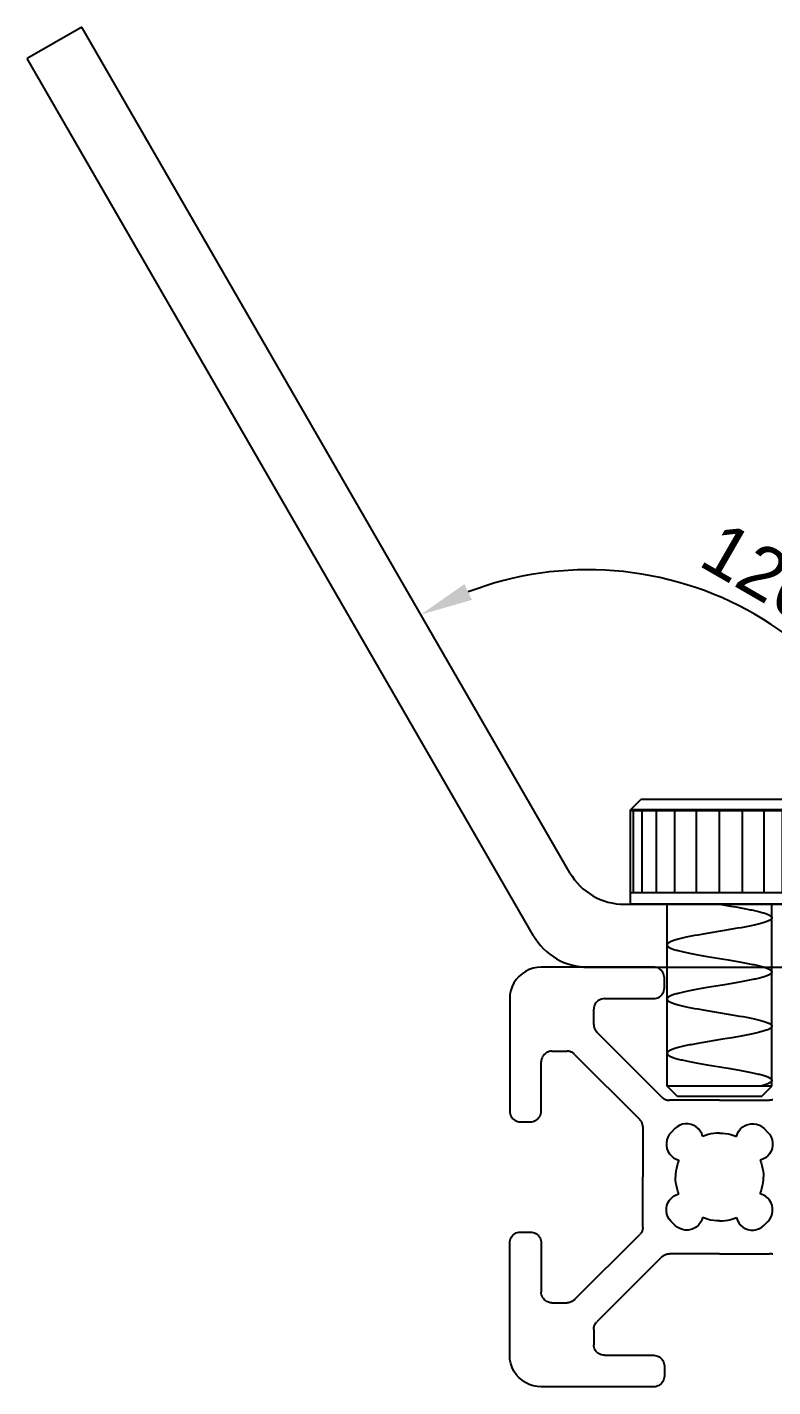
# Model space of a CAD drawing. Header units: millimetres. Extents: x 278 to 1158, y 380 to 680.
# Drawn here: x 859.4 to 894.9, y 573.2 to 638 of the extents above; entities that cross this region are included whole.
import ezdxf

# ---------------------------------------------------------------- set-up
doc = ezdxf.new("R2010")
doc.units = ezdxf.units.MM
doc.layers.add('outline', color=6, linetype='Continuous')
doc.layers.add('paliglinija', color=3, linetype='Continuous')
doc.styles.get("Standard").update_dxf_attribs({"font": 'Arial.ttf'})
doc.dimstyles.new('ISO-25', dxfattribs={"dimtxt": 2.5, "dimasz": 2.5, "dimexe": 1.25, "dimexo": 0.625, "dimtad": 1, "dimtxsty": 'Standard', "dimcen": 2.5, "dimadec": 0, "dimazin": 0, "dimtfac": 1, "dimtmove": 0, "dimatfit": 3, "dimfxl": 1, "dimarcsym": 0})

# ---------------------------------------------------------------- blocks, each defined once
blk = doc.blocks.new('m5_bolt')
for p, q in [((1149.36, 435.005), (1149.86, 435.505)), ((1157.36, 435.505), (1149.86, 435.505)), ((1157.86, 435.005), (1157.36, 435.505)), ((1157.86, 435.005), (1149.36, 435.005)), ((1149.36, 430.505), (1149.36, 435.005)), ((1157.86, 430.505), (1157.86, 435.005)), ((1157.86, 430.505), (1149.36, 430.505)), ((1151.11, 421.839), (1151.11, 430.505)), ((1156.11, 421.839), (1156.11, 430.505)), ((1151.61, 421.339), (1151.11, 421.839)), ((1156.11, 421.839), (1151.11, 421.839)), ((1155.61, 421.339), (1151.61, 421.339)), ((1155.61, 421.339), (1156.11, 421.839))]:
    blk.add_line(p, q)
at = {"color": 40}
for p, q in [((1157.86, 434.955), (1149.36, 434.955)), ((1149.505, 431.055), (1149.505, 434.955)), ((1149.93, 431.055), (1149.93, 434.955)), ((1150.605, 431.055), (1150.605, 434.955)), ((1151.485, 431.055), (1151.485, 434.955)), ((1152.51, 431.055), (1152.51, 434.955)), ((1153.61, 431.055), (1153.61, 434.955)), ((1154.71, 431.055), (1154.71, 434.955)), ((1155.735, 431.055), (1155.735, 434.955)), ((1156.615, 431.055), (1156.615, 434.955)), ((1157.291, 431.055), (1157.291, 434.955)), ((1157.715, 431.055), (1157.715, 434.955)), ((1157.86, 431.055), (1149.36, 431.055)), ((1153.61, 430.505), (1154.131, 430.419)), ((1154.131, 430.419), (1154.383, 430.376)), ((1154.383, 430.376), (1154.547, 430.347)), ((1154.547, 430.347), (1154.706, 430.319)), ((1154.706, 430.319), (1154.859, 430.29)), ((1152.41, 429.008), (1152.251, 428.977)), ((1152.575, 429.038), (1152.41, 429.008)), ((1152.746, 429.069), (1152.575, 429.038)), ((1153.012, 429.114), (1152.746, 429.069)), ((1154.467, 429.358), (1154.204, 429.312)), ((1154.637, 429.388), (1154.467, 429.358)), ((1154.802, 429.418), (1154.637, 429.388)), ((1154.961, 429.448), (1154.802, 429.418)), ((1152.416, 428.127), (1152.581, 428.097)), ((1152.581, 428.097), (1152.751, 428.066)), ((1152.751, 428.066), (1153.015, 428.021)), ((1153.015, 428.021), (1154.023, 427.854)), ((1154.023, 427.854), (1154.293, 427.808)), ((1154.293, 427.808), (1154.555, 427.763)), ((1154.555, 427.763), (1154.723, 427.732)), ((1152.413, 426.425), (1152.253, 426.395)), ((1152.579, 426.456), (1152.413, 426.425)), ((1152.75, 426.486), (1152.579, 426.456)), ((1153.016, 426.532), (1152.75, 426.486)), ((1154.472, 426.775), (1154.207, 426.73)), ((1154.642, 426.806), (1154.472, 426.775)), ((1154.808, 426.836), (1154.642, 426.806)), ((1154.966, 426.866), (1154.808, 426.836)), ((1152.413, 425.544), (1152.578, 425.514)), ((1152.578, 425.514), (1152.749, 425.484)), ((1152.749, 425.484), (1153.013, 425.438)), ((1153.013, 425.438), (1154.026, 425.27)), ((1154.026, 425.27), (1154.297, 425.225)), ((1154.297, 425.225), (1154.561, 425.179)), ((1154.561, 425.179), (1154.729, 425.148)), ((1152.414, 423.842), (1152.255, 423.812)), ((1152.58, 423.873), (1152.414, 423.842)), ((1152.75, 423.903), (1152.58, 423.873)), ((1153.014, 423.948), (1152.75, 423.903)), ((1153.744, 424.069), (1153.014, 423.948)), ((1154.201, 424.145), (1153.744, 424.069)), ((1154.467, 424.191), (1154.201, 424.145)), ((1154.639, 424.222), (1154.467, 424.191)), ((1154.806, 424.252), (1154.639, 424.222)), ((1154.966, 424.283), (1154.806, 424.252)), ((1152.413, 422.961), (1152.579, 422.931)), ((1152.579, 422.931), (1152.75, 422.9)), ((1152.75, 422.9), (1153.016, 422.854)), ((1153.016, 422.854), (1154.024, 422.687)), ((1154.024, 422.687), (1154.294, 422.642)), ((1154.294, 422.642), (1154.556, 422.596)), ((1154.556, 422.596), (1154.724, 422.566))]:
    blk.add_line(p, q, dxfattribs=at)
for points in [[(1154.859, 430.29), (1155.007, 430.262), (1155.078, 430.247), (1155.148, 430.233), (1155.215, 430.219), (1155.281, 430.204), (1155.345, 430.19), (1155.407, 430.176), (1155.467, 430.161), (1155.524, 430.147), (1155.58, 430.132), (1155.632, 430.118), (1155.683, 430.104), (1155.73, 430.089), (1155.775, 430.075), (1155.818, 430.06), (1155.857, 430.046), (1155.894, 430.032), (1155.928, 430.017), (1155.96, 430.003), (1155.988, 429.989), (1156.013, 429.974), (1156.036, 429.96), (1156.056, 429.946), (1156.072, 429.931), (1156.086, 429.917), (1156.097, 429.903), (1156.104, 429.888), (1156.109, 429.874), (1156.11, 429.86)], [(1156.11, 429.86), (1156.109, 429.844), (1156.103, 429.829), (1156.095, 429.814), (1156.083, 429.799), (1156.068, 429.784), (1156.049, 429.768), (1156.027, 429.753), (1156.002, 429.738), (1155.973, 429.723), (1155.942, 429.708), (1155.906, 429.692), (1155.868, 429.677), (1155.827, 429.662), (1155.782, 429.647), (1155.735, 429.631), (1155.685, 429.616), (1155.631, 429.601), (1155.575, 429.586), (1155.517, 429.57), (1155.455, 429.555), (1155.391, 429.54), (1155.325, 429.525), (1155.257, 429.509), (1155.186, 429.494), (1155.113, 429.479), (1155.038, 429.464), (1154.961, 429.448)], [(1154.204, 429.312), (1153.748, 429.236), (1153.012, 429.114)], [(1152.251, 428.977), (1152.175, 428.962), (1152.1, 428.947), (1152.028, 428.932), (1151.958, 428.917), (1151.89, 428.902), (1151.824, 428.886), (1151.761, 428.871), (1151.7, 428.856), (1151.642, 428.841), (1151.586, 428.826), (1151.533, 428.811), (1151.484, 428.795), (1151.437, 428.78), (1151.392, 428.765), (1151.351, 428.75), (1151.313, 428.735), (1151.279, 428.72), (1151.247, 428.704), (1151.218, 428.689), (1151.193, 428.674), (1151.171, 428.659), (1151.153, 428.644), (1151.137, 428.629), (1151.126, 428.613), (1151.117, 428.598), (1151.112, 428.583), (1151.11, 428.568)], [(1151.11, 428.568), (1151.112, 428.553), (1151.117, 428.538), (1151.125, 428.523), (1151.137, 428.508), (1151.152, 428.492), (1151.171, 428.477), (1151.193, 428.462), (1151.219, 428.447), (1151.247, 428.431), (1151.279, 428.416), (1151.315, 428.401), (1151.353, 428.385), (1151.394, 428.37), (1151.439, 428.355), (1151.486, 428.339), (1151.537, 428.324), (1151.59, 428.309), (1151.646, 428.294), (1151.705, 428.278), (1151.767, 428.263), (1151.83, 428.248), (1151.896, 428.233), (1151.965, 428.217), (1152.035, 428.202), (1152.108, 428.187), (1152.182, 428.172), (1152.259, 428.157), (1152.416, 428.127)], [(1154.723, 427.732), (1154.885, 427.702), (1154.963, 427.687), (1155.04, 427.672), (1155.115, 427.657), (1155.187, 427.641), (1155.258, 427.626), (1155.327, 427.611), (1155.393, 427.596), (1155.456, 427.581), (1155.517, 427.565), (1155.576, 427.55), (1155.632, 427.535), (1155.685, 427.52), (1155.735, 427.505), (1155.782, 427.489), (1155.826, 427.474), (1155.867, 427.459), (1155.905, 427.444), (1155.94, 427.429), (1155.972, 427.414), (1156.001, 427.398), (1156.026, 427.383), (1156.049, 427.368), (1156.067, 427.353), (1156.083, 427.337), (1156.095, 427.322), (1156.103, 427.307), (1156.109, 427.292), (1156.11, 427.276)], [(1156.11, 427.276), (1156.109, 427.261), (1156.103, 427.246), (1156.095, 427.231), (1156.083, 427.216), (1156.068, 427.2), (1156.049, 427.185), (1156.027, 427.17), (1156.002, 427.155), (1155.974, 427.14), (1155.942, 427.125), (1155.907, 427.11), (1155.869, 427.094), (1155.828, 427.079), (1155.784, 427.064), (1155.736, 427.049), (1155.686, 427.033), (1155.633, 427.018), (1155.578, 427.003), (1155.519, 426.988), (1155.458, 426.973), (1155.395, 426.957), (1155.329, 426.942), (1155.26, 426.927), (1155.19, 426.912), (1155.117, 426.897), (1155.043, 426.881), (1154.966, 426.866)], [(1152.253, 426.395), (1152.176, 426.379), (1152.102, 426.364), (1152.029, 426.349), (1151.959, 426.334), (1151.89, 426.319), (1151.825, 426.304), (1151.762, 426.288), (1151.701, 426.273), (1151.643, 426.258), (1151.588, 426.243), (1151.536, 426.228), (1151.486, 426.213), (1151.439, 426.198), (1151.395, 426.183), (1151.353, 426.168), (1151.315, 426.152), (1151.28, 426.137), (1151.248, 426.122), (1151.219, 426.107), (1151.194, 426.091), (1151.172, 426.076), (1151.153, 426.061), (1151.138, 426.046), (1151.126, 426.03), (1151.117, 426.015), (1151.112, 426), (1151.11, 425.985)], [(1154.207, 426.73), (1153.751, 426.654), (1153.016, 426.532)], [(1151.11, 425.985), (1151.112, 425.97), (1151.117, 425.954), (1151.126, 425.939), (1151.138, 425.924), (1151.153, 425.909), (1151.172, 425.893), (1151.194, 425.878), (1151.219, 425.863), (1151.248, 425.848), (1151.279, 425.833), (1151.314, 425.818), (1151.352, 425.802), (1151.393, 425.787), (1151.438, 425.772), (1151.485, 425.757), (1151.535, 425.742), (1151.588, 425.726), (1151.643, 425.711), (1151.701, 425.696), (1151.762, 425.681), (1151.826, 425.666), (1151.892, 425.651), (1151.96, 425.635), (1152.03, 425.62), (1152.103, 425.605), (1152.178, 425.59), (1152.254, 425.575), (1152.413, 425.544)], [(1154.729, 425.148), (1154.892, 425.118), (1154.97, 425.103), (1155.046, 425.087), (1155.121, 425.072), (1155.193, 425.057), (1155.263, 425.042), (1155.331, 425.027), (1155.396, 425.012), (1155.459, 424.997), (1155.52, 424.982), (1155.578, 424.967), (1155.633, 424.951), (1155.686, 424.936), (1155.736, 424.921), (1155.783, 424.906), (1155.827, 424.891), (1155.868, 424.875), (1155.907, 424.86), (1155.942, 424.845), (1155.973, 424.83), (1156.002, 424.815), (1156.027, 424.799), (1156.049, 424.784), (1156.068, 424.769), (1156.083, 424.754), (1156.095, 424.739), (1156.103, 424.724), (1156.109, 424.708), (1156.11, 424.693)], [(1156.11, 424.693), (1156.109, 424.678), (1156.103, 424.663), (1156.095, 424.648), (1156.083, 424.633), (1156.068, 424.617), (1156.049, 424.602), (1156.027, 424.587), (1156.002, 424.572), (1155.973, 424.557), (1155.942, 424.541), (1155.907, 424.526), (1155.869, 424.511), (1155.828, 424.496), (1155.783, 424.481), (1155.736, 424.465), (1155.687, 424.45), (1155.634, 424.435), (1155.579, 424.42), (1155.521, 424.405), (1155.46, 424.39), (1155.397, 424.375), (1155.331, 424.359), (1155.262, 424.344), (1155.192, 424.329), (1155.119, 424.314), (1155.043, 424.298), (1154.966, 424.283)], [(1152.255, 423.812), (1152.179, 423.797), (1152.104, 423.782), (1152.031, 423.766), (1151.961, 423.751), (1151.892, 423.736), (1151.826, 423.721), (1151.763, 423.706), (1151.702, 423.69), (1151.644, 423.675), (1151.588, 423.66), (1151.535, 423.645), (1151.485, 423.63), (1151.438, 423.614), (1151.394, 423.599), (1151.352, 423.584), (1151.314, 423.569), (1151.279, 423.554), (1151.248, 423.538), (1151.219, 423.523), (1151.194, 423.508), (1151.172, 423.493), (1151.153, 423.478), (1151.138, 423.463), (1151.126, 423.447), (1151.117, 423.432), (1151.112, 423.417), (1151.11, 423.402)], [(1151.11, 423.402), (1151.112, 423.386), (1151.117, 423.371), (1151.126, 423.356), (1151.137, 423.341), (1151.153, 423.326), (1151.171, 423.311), (1151.193, 423.295), (1151.218, 423.28), (1151.247, 423.265), (1151.279, 423.25), (1151.314, 423.235), (1151.352, 423.219), (1151.393, 423.204), (1151.438, 423.189), (1151.485, 423.174), (1151.535, 423.158), (1151.588, 423.143), (1151.644, 423.128), (1151.703, 423.113), (1151.764, 423.097), (1151.827, 423.082), (1151.893, 423.067), (1151.961, 423.052), (1152.032, 423.037), (1152.104, 423.022), (1152.178, 423.007), (1152.255, 422.991), (1152.413, 422.961)], [(1154.724, 422.566), (1154.886, 422.536), (1154.964, 422.521), (1155.041, 422.505), (1155.116, 422.49), (1155.188, 422.475), (1155.259, 422.46), (1155.328, 422.444), (1155.394, 422.429), (1155.458, 422.414), (1155.519, 422.399), (1155.578, 422.383), (1155.633, 422.368), (1155.687, 422.353), (1155.737, 422.338), (1155.784, 422.322), (1155.828, 422.307), (1155.87, 422.292), (1155.908, 422.277), (1155.943, 422.261), (1155.974, 422.246), (1156.003, 422.231), (1156.028, 422.216), (1156.05, 422.201), (1156.068, 422.185), (1156.084, 422.17), (1156.095, 422.155), (1156.104, 422.14), (1156.109, 422.125), (1156.11, 422.11)], [(1156.11, 422.11), (1156.109, 422.095), (1156.104, 422.08), (1156.095, 422.065), (1156.083, 422.049), (1156.068, 422.034), (1156.049, 422.019), (1156.027, 422.004), (1156.002, 421.989), (1155.973, 421.973), (1155.941, 421.958), (1155.906, 421.943), (1155.868, 421.928), (1155.827, 421.912), (1155.782, 421.897), (1155.735, 421.882), (1155.685, 421.867), (1155.631, 421.851), (1155.588, 421.839)]]:
    blk.add_lwpolyline(points, dxfattribs=at)
blk = doc.blocks.new('*D18')
at = {"layer": 'Defpoints', "color": 0, "transparency": 16777216}
for p in [(962.777, 638.039), (935.998, 611.24), (939.509, 597.738), (887.839, 596.238), (936.911, 596.238)]:
    blk.add_point(p, dxfattribs=at)
at = {"layer": 'paliglinija', "color": 0, "lineweight": -2, "transparency": 16777216}
blk.add_arc((938.643, 596.238), 15.234, 69.41326, 170.58674, dxfattribs=at)
at = {"layer": 'paliglinija', "color": 0, "transparency": 16777216}
for points in [[(944.178, 610.876), (943.822, 610.122), (946.26, 609.431)], [(924.03, 598.695), (923.199, 598.764), (923.409, 596.238)]]:
    blk.add_solid(points, dxfattribs=at)
at = {"layer": 'paliglinija', "color": 0, "transparency": 16777216, "insert": (930.074, 611.08), "char_height": 2.5, "attachment_point": 5, "rotation": 30}
blk.add_mtext('120°', dxfattribs=at)
blk = doc.blocks.new('*D19')
at = {"layer": 'Defpoints', "color": 0, "transparency": 16777216}
for p in [(861.973, 638.039), (898.319, 606.484), (885.241, 597.738), (887.839, 596.238), (936.911, 596.238)]:
    blk.add_point(p, dxfattribs=at)
at = {"layer": 'paliglinija', "color": 0, "lineweight": -2, "transparency": 16777216}
blk.add_arc((886.107, 596.238), 15.941, 8.99487, 111.00513, dxfattribs=at)
at = {"layer": 'paliglinija', "color": 0, "transparency": 16777216}
for points in [[(880.572, 610.743), (880.214, 611.496), (878.137, 610.043)], [(902.267, 598.763), (901.437, 598.697), (902.048, 596.238)]]:
    blk.add_solid(points, dxfattribs=at)
at = {"layer": 'paliglinija', "color": 0, "transparency": 16777216, "insert": (895.03, 611.692), "char_height": 2.5, "attachment_point": 5, "rotation": 330}
blk.add_mtext('120°', dxfattribs=at)
blk = doc.blocks.new('20x60')
for p, q in [((915.502, 684.951), (915.306, 684.938)), ((920.864, 684.951), (915.502, 684.951)), ((920.93, 684.947), (920.864, 684.951)), ((914.312, 684.364), (914.203, 684.201)), ((914.442, 684.512), (914.312, 684.364)), ((914.589, 684.641), (914.442, 684.512)), ((914.752, 684.75), (914.589, 684.641)), ((914.928, 684.837), (914.752, 684.75)), ((915.114, 684.9), (914.928, 684.837)), ((915.306, 684.938), (915.114, 684.9)), ((920.996, 684.934), (920.93, 684.947)), ((921.059, 684.913), (920.996, 684.934)), ((921.118, 684.883), (921.059, 684.913)), ((921.173, 684.846), (921.118, 684.883)), ((921.223, 684.802), (921.173, 684.846)), ((921.267, 684.752), (921.223, 684.802)), ((921.304, 684.697), (921.267, 684.752)), ((921.334, 684.638), (921.304, 684.697)), ((921.355, 684.575), (921.334, 684.638)), ((921.368, 684.51), (921.355, 684.575)), ((921.372, 684.443), (921.368, 684.51)), ((921.372, 683.959), (921.372, 684.443)), ((914.053, 683.839), (914.015, 683.647)), ((914.116, 684.025), (914.053, 683.839)), ((914.203, 684.201), (914.116, 684.025)), ((921.267, 683.65), (921.304, 683.705)), ((921.304, 683.705), (921.334, 683.765)), ((921.334, 683.765), (921.355, 683.828)), ((921.355, 683.828), (921.368, 683.893)), ((921.368, 683.893), (921.372, 683.959)), ((914.015, 683.647), (914.002, 683.451)), ((914.002, 683.451), (914.002, 678.089)), ((918.012, 683.01), (918.007, 682.943)), ((918.024, 683.075), (918.012, 683.01)), ((918.046, 683.138), (918.024, 683.075)), ((918.075, 683.197), (918.046, 683.138)), ((918.112, 683.252), (918.075, 683.197)), ((918.156, 683.302), (918.112, 683.252)), ((918.206, 683.346), (918.156, 683.302)), ((918.261, 683.383), (918.206, 683.346)), ((918.321, 683.413), (918.261, 683.383)), ((918.384, 683.434), (918.321, 683.413)), ((918.449, 683.447), (918.384, 683.434)), ((918.515, 683.451), (918.449, 683.447)), ((918.515, 683.451), (920.864, 683.451)), ((920.864, 683.451), (920.93, 683.456)), ((920.93, 683.456), (920.996, 683.469)), ((920.996, 683.469), (921.059, 683.49)), ((921.059, 683.49), (921.118, 683.519)), ((921.118, 683.519), (921.173, 683.556)), ((921.173, 683.556), (921.223, 683.6)), ((921.223, 683.6), (921.267, 683.65)), ((918.007, 682.217), (918.007, 682.943)), ((918.007, 682.217), (918.008, 682.184)), ((918.008, 682.184), (918.012, 682.151)), ((918.012, 682.151), (918.017, 682.118)), ((918.017, 682.118), (918.024, 682.086)), ((918.024, 682.086), (918.034, 682.054)), ((918.034, 682.054), (918.046, 682.023)), ((918.046, 682.023), (918.06, 681.993)), ((918.06, 681.993), (918.075, 681.963)), ((918.075, 681.963), (918.093, 681.935)), ((918.093, 681.935), (918.112, 681.908)), ((918.112, 681.908), (918.133, 681.882)), ((918.133, 681.882), (918.156, 681.858)), ((921.259, 678.755), (918.156, 681.858)), ((915.507, 680.505), (915.502, 680.438)), ((915.502, 678.089), (915.502, 680.438)), ((915.519, 680.57), (915.507, 680.505)), ((915.541, 680.633), (915.519, 680.57)), ((915.57, 680.692), (915.541, 680.633)), ((915.607, 680.747), (915.57, 680.692)), ((915.651, 680.797), (915.607, 680.747)), ((915.701, 680.841), (915.651, 680.797)), ((915.756, 680.878), (915.701, 680.841)), ((915.816, 680.908), (915.756, 680.878)), ((915.879, 680.929), (915.816, 680.908)), ((915.944, 680.942), (915.879, 680.929)), ((916.01, 680.946), (915.944, 680.942)), ((916.01, 680.946), (916.736, 680.946)), ((916.769, 680.945), (916.736, 680.946)), ((916.802, 680.942), (916.769, 680.945)), ((916.835, 680.936), (916.802, 680.942)), ((916.868, 680.929), (916.835, 680.936)), ((916.899, 680.919), (916.868, 680.929)), ((916.93, 680.908), (916.899, 680.919)), ((916.961, 680.894), (916.93, 680.908)), ((916.99, 680.878), (916.961, 680.894)), ((917.018, 680.861), (916.99, 680.878)), ((917.045, 680.841), (917.018, 680.861)), ((917.071, 680.82), (917.045, 680.841)), ((917.095, 680.797), (917.071, 680.82)), ((917.095, 680.797), (920.198, 677.694)), ((921.259, 678.755), (921.283, 678.732)), ((921.283, 678.732), (921.309, 678.711)), ((921.309, 678.711), (921.336, 678.692)), ((921.336, 678.692), (921.364, 678.674)), ((921.364, 678.674), (921.394, 678.659)), ((921.394, 678.659), (921.424, 678.645)), ((921.424, 678.645), (921.455, 678.633)), ((921.455, 678.633), (921.487, 678.624)), ((921.487, 678.624), (921.519, 678.616)), ((921.519, 678.616), (921.552, 678.611)), ((921.552, 678.611), (921.585, 678.607)), ((921.585, 678.607), (921.618, 678.606)), ((924.002, 678.606), (921.618, 678.606)), ((924.002, 678.606), (926.386, 678.606)), ((926.419, 678.607), (926.386, 678.606)), ((926.452, 678.611), (926.419, 678.607)), ((926.485, 678.616), (926.452, 678.611)), ((926.518, 678.624), (926.485, 678.616)), ((926.549, 678.633), (926.518, 678.624)), ((914.002, 678.089), (914.007, 678.023)), ((914.007, 678.023), (914.019, 677.958)), ((914.019, 677.958), (914.041, 677.895)), ((914.041, 677.895), (914.07, 677.835)), ((914.07, 677.835), (914.107, 677.78)), ((915.397, 677.78), (915.434, 677.835)), ((915.434, 677.835), (915.464, 677.895)), ((915.464, 677.895), (915.485, 677.958)), ((915.485, 677.958), (915.498, 678.023)), ((915.498, 678.023), (915.502, 678.089)), ((914.107, 677.78), (914.151, 677.73)), ((914.151, 677.73), (914.201, 677.686)), ((914.201, 677.686), (914.256, 677.649)), ((914.256, 677.649), (914.316, 677.62)), ((914.316, 677.62), (914.379, 677.599)), ((914.379, 677.599), (914.444, 677.586)), ((914.444, 677.586), (914.51, 677.581)), ((914.51, 677.581), (914.994, 677.581)), ((914.994, 677.581), (915.06, 677.586)), ((915.06, 677.586), (915.126, 677.599)), ((915.126, 677.599), (915.189, 677.62)), ((915.189, 677.62), (915.248, 677.649)), ((915.248, 677.649), (915.303, 677.686)), ((915.303, 677.686), (915.353, 677.73)), ((915.353, 677.73), (915.397, 677.78)), ((920.221, 677.67), (920.198, 677.694)), ((920.242, 677.644), (920.221, 677.67)), ((920.262, 677.617), (920.242, 677.644)), ((920.279, 677.589), (920.262, 677.617)), ((920.295, 677.56), (920.279, 677.589)), ((920.309, 677.53), (920.295, 677.56)), ((920.32, 677.498), (920.309, 677.53)), ((920.33, 677.467), (920.32, 677.498)), ((920.337, 677.434), (920.33, 677.467)), ((920.343, 677.401), (920.337, 677.434)), ((920.346, 677.368), (920.343, 677.401)), ((920.347, 677.335), (920.346, 677.368)), ((920.347, 677.335), (920.347, 674.951)), ((921.877, 677.256), (921.698, 677.076)), ((921.984, 677.345), (921.877, 677.256)), ((922.104, 677.414), (921.984, 677.345)), ((922.234, 677.461), (922.104, 677.414)), ((922.371, 677.484), (922.234, 677.461)), ((922.509, 677.483), (922.371, 677.484)), ((922.646, 677.457), (922.509, 677.483)), ((922.775, 677.408), (922.646, 677.457)), ((922.894, 677.337), (922.775, 677.408)), ((922.999, 677.247), (922.894, 677.337)), ((923.087, 677.139), (922.999, 677.247)), ((924.918, 677.139), (925.005, 677.247)), ((925.005, 677.247), (925.11, 677.337)), ((925.11, 677.337), (925.229, 677.408)), ((925.229, 677.408), (925.359, 677.457)), ((925.359, 677.457), (925.495, 677.483)), ((925.495, 677.483), (925.633, 677.484)), ((925.633, 677.484), (925.77, 677.461)), ((925.77, 677.461), (925.901, 677.414)), ((925.901, 677.414), (926.021, 677.345)), ((926.021, 677.345), (926.127, 677.256)), ((926.127, 677.256), (926.307, 677.076)), ((921.493, 676.719), (921.47, 676.583)), ((921.47, 676.583), (921.471, 676.444)), ((921.54, 676.85), (921.493, 676.719)), ((921.609, 676.97), (921.54, 676.85)), ((921.698, 677.076), (921.609, 676.97)), ((923.154, 677.018), (923.087, 677.139)), ((923.198, 676.886), (923.154, 677.018)), ((923.327, 676.935), (923.198, 676.886)), ((923.458, 676.975), (923.327, 676.935)), ((923.592, 677.006), (923.458, 676.975)), ((923.728, 677.029), (923.592, 677.006)), ((923.865, 677.042), (923.728, 677.029)), ((924.002, 677.047), (923.865, 677.042)), ((924.002, 677.047), (924.14, 677.042)), ((924.14, 677.042), (924.276, 677.029)), ((924.276, 677.029), (924.412, 677.006)), ((924.412, 677.006), (924.546, 676.975)), ((924.546, 676.975), (924.678, 676.935)), ((924.678, 676.935), (924.806, 676.886)), ((924.806, 676.886), (924.851, 677.018)), ((924.851, 677.018), (924.918, 677.139)), ((926.307, 677.076), (926.396, 676.97)), ((926.396, 676.97), (926.465, 676.85)), ((926.465, 676.85), (926.511, 676.719)), ((926.511, 676.719), (926.535, 676.583)), ((926.535, 676.583), (926.534, 676.444)), ((921.471, 676.444), (921.496, 676.308)), ((921.496, 676.308), (921.545, 676.178)), ((921.545, 676.178), (921.616, 676.059)), ((921.616, 676.059), (921.707, 675.954)), ((921.707, 675.954), (921.815, 675.867)), ((926.298, 675.954), (926.19, 675.867)), ((926.388, 676.059), (926.298, 675.954)), ((926.459, 676.178), (926.388, 676.059)), ((926.508, 676.308), (926.459, 676.178)), ((926.534, 676.444), (926.508, 676.308)), ((921.815, 675.867), (921.936, 675.8)), ((921.947, 675.361), (921.925, 675.225)), ((921.936, 675.8), (922.067, 675.755)), ((921.978, 675.495), (921.947, 675.361)), ((922.018, 675.627), (921.978, 675.495)), ((922.067, 675.755), (922.018, 675.627)), ((926.069, 675.8), (925.937, 675.755)), ((925.937, 675.755), (925.986, 675.627)), ((925.986, 675.627), (926.026, 675.495)), ((926.026, 675.495), (926.057, 675.361)), ((926.057, 675.361), (926.08, 675.225)), ((926.19, 675.867), (926.069, 675.8)), ((920.347, 672.567), (920.347, 674.951)), ((921.911, 675.089), (921.907, 674.951)), ((921.911, 674.814), (921.907, 674.951)), ((921.925, 675.225), (921.911, 675.089)), ((921.925, 674.677), (921.911, 674.814)), ((921.947, 674.541), (921.925, 674.677)), ((926.057, 674.541), (926.08, 674.677)), ((926.08, 675.225), (926.093, 675.089)), ((926.08, 674.677), (926.093, 674.814)), ((926.093, 675.089), (926.098, 674.951)), ((926.093, 674.814), (926.098, 674.951)), ((921.616, 673.843), (921.707, 673.948)), ((921.707, 673.948), (921.815, 674.036)), ((921.815, 674.036), (921.936, 674.103)), ((921.936, 674.103), (922.067, 674.147)), ((921.978, 674.407), (921.947, 674.541)), ((922.018, 674.276), (921.978, 674.407)), ((922.067, 674.147), (922.018, 674.276)), ((925.937, 674.147), (925.986, 674.276)), ((926.069, 674.103), (925.937, 674.147)), ((925.986, 674.276), (926.026, 674.407)), ((926.026, 674.407), (926.057, 674.541)), ((926.19, 674.036), (926.069, 674.103)), ((926.298, 673.948), (926.19, 674.036)), ((926.388, 673.843), (926.298, 673.948)), ((921.47, 673.32), (921.471, 673.458)), ((921.493, 673.183), (921.47, 673.32)), ((921.471, 673.458), (921.496, 673.595)), ((921.496, 673.595), (921.545, 673.724)), ((921.545, 673.724), (921.616, 673.843)), ((926.459, 673.724), (926.388, 673.843)), ((926.508, 673.595), (926.459, 673.724)), ((926.534, 673.458), (926.508, 673.595)), ((926.511, 673.183), (926.535, 673.32)), ((926.535, 673.32), (926.534, 673.458)), ((921.54, 673.053), (921.493, 673.183)), ((921.609, 672.933), (921.54, 673.053)), ((921.698, 672.826), (921.609, 672.933)), ((921.877, 672.647), (921.698, 672.826)), ((921.984, 672.558), (921.877, 672.647)), ((922.999, 672.656), (922.894, 672.565)), ((923.087, 672.764), (922.999, 672.656)), ((923.154, 672.885), (923.087, 672.764)), ((923.198, 673.016), (923.154, 672.885)), ((923.327, 672.968), (923.198, 673.016)), ((923.458, 672.927), (923.327, 672.968)), ((923.592, 672.896), (923.458, 672.927)), ((923.728, 672.874), (923.592, 672.896)), ((923.865, 672.86), (923.728, 672.874)), ((924.002, 672.856), (923.865, 672.86)), ((924.002, 672.856), (924.14, 672.86)), ((924.14, 672.86), (924.276, 672.874)), ((924.276, 672.874), (924.412, 672.896)), ((924.412, 672.896), (924.546, 672.927)), ((924.546, 672.927), (924.678, 672.968)), ((924.678, 672.968), (924.806, 673.016)), ((924.806, 673.016), (924.851, 672.885)), ((924.851, 672.885), (924.918, 672.764)), ((924.918, 672.764), (925.005, 672.656)), ((925.005, 672.656), (925.11, 672.565)), ((926.021, 672.558), (926.127, 672.647)), ((926.127, 672.647), (926.307, 672.826)), ((926.307, 672.826), (926.396, 672.933)), ((926.396, 672.933), (926.465, 673.053)), ((926.465, 673.053), (926.511, 673.183)), ((914.019, 671.945), (914.041, 672.008)), ((914.041, 672.008), (914.07, 672.067)), ((914.07, 672.067), (914.107, 672.122)), ((914.107, 672.122), (914.151, 672.172)), ((914.151, 672.172), (914.201, 672.216)), ((914.201, 672.216), (914.256, 672.253)), ((914.256, 672.253), (914.316, 672.283)), ((914.316, 672.283), (914.379, 672.304)), ((914.379, 672.304), (914.444, 672.317)), ((914.444, 672.317), (914.51, 672.321)), ((914.51, 672.321), (914.994, 672.321)), ((914.994, 672.321), (915.06, 672.317)), ((915.06, 672.317), (915.126, 672.304)), ((915.126, 672.304), (915.189, 672.283)), ((915.189, 672.283), (915.248, 672.253)), ((915.248, 672.253), (915.303, 672.216)), ((915.303, 672.216), (915.353, 672.172)), ((915.353, 672.172), (915.397, 672.122)), ((915.397, 672.122), (915.434, 672.067)), ((915.434, 672.067), (915.464, 672.008)), ((915.464, 672.008), (915.485, 671.945)), ((917.095, 669.105), (920.198, 672.208)), ((920.221, 672.232), (920.198, 672.208)), ((920.242, 672.258), (920.221, 672.232)), ((920.262, 672.285), (920.242, 672.258)), ((920.279, 672.313), (920.262, 672.285)), ((920.295, 672.343), (920.279, 672.313)), ((920.309, 672.373), (920.295, 672.343)), ((920.32, 672.404), (920.309, 672.373)), ((920.33, 672.436), (920.32, 672.404)), ((920.337, 672.468), (920.33, 672.436)), ((920.343, 672.501), (920.337, 672.468)), ((920.346, 672.534), (920.343, 672.501)), ((920.347, 672.567), (920.346, 672.534)), ((922.104, 672.489), (921.984, 672.558)), ((922.234, 672.442), (922.104, 672.489)), ((922.371, 672.419), (922.234, 672.442)), ((922.509, 672.42), (922.371, 672.419)), ((922.646, 672.445), (922.509, 672.42)), ((922.775, 672.494), (922.646, 672.445)), ((922.894, 672.565), (922.775, 672.494)), ((925.11, 672.565), (925.229, 672.494)), ((925.229, 672.494), (925.359, 672.445)), ((925.359, 672.445), (925.495, 672.42)), ((925.495, 672.42), (925.633, 672.419)), ((925.633, 672.419), (925.77, 672.442)), ((925.77, 672.442), (925.901, 672.489)), ((925.901, 672.489), (926.021, 672.558)), ((914.002, 671.813), (914.007, 671.88)), ((914.002, 666.451), (914.002, 671.813)), ((914.007, 671.88), (914.019, 671.945)), ((915.485, 671.945), (915.498, 671.88)), ((915.498, 671.88), (915.502, 671.813)), ((915.502, 671.813), (915.502, 669.464)), ((921.259, 671.147), (918.156, 668.044)), ((921.259, 671.147), (921.283, 671.17)), ((921.283, 671.17), (921.309, 671.191)), ((921.309, 671.191), (921.336, 671.211)), ((921.336, 671.211), (921.364, 671.228)), ((921.364, 671.228), (921.394, 671.244)), ((921.394, 671.244), (921.424, 671.258)), ((921.424, 671.258), (921.455, 671.269)), ((921.455, 671.269), (921.487, 671.279)), ((921.487, 671.279), (921.519, 671.286)), ((921.519, 671.286), (921.552, 671.292)), ((921.552, 671.292), (921.585, 671.295)), ((921.585, 671.295), (921.618, 671.296)), ((924.002, 671.296), (921.618, 671.296)), ((924.002, 671.296), (926.386, 671.296)), ((926.419, 671.295), (926.386, 671.296)), ((926.452, 671.292), (926.419, 671.295)), ((926.485, 671.286), (926.452, 671.292)), ((926.518, 671.279), (926.485, 671.286)), ((926.549, 671.269), (926.518, 671.279)), ((915.507, 669.398), (915.502, 669.464)), ((915.519, 669.333), (915.507, 669.398)), ((915.541, 669.27), (915.519, 669.333)), ((915.57, 669.21), (915.541, 669.27)), ((915.607, 669.155), (915.57, 669.21)), ((915.651, 669.105), (915.607, 669.155)), ((915.701, 669.061), (915.651, 669.105)), ((915.756, 669.024), (915.701, 669.061)), ((915.816, 668.995), (915.756, 669.024)), ((915.879, 668.974), (915.816, 668.995)), ((915.944, 668.961), (915.879, 668.974)), ((916.01, 668.956), (915.944, 668.961)), ((916.01, 668.956), (916.736, 668.956)), ((916.769, 668.957), (916.736, 668.956)), ((916.802, 668.961), (916.769, 668.957)), ((916.835, 668.966), (916.802, 668.961)), ((916.868, 668.974), (916.835, 668.966)), ((916.899, 668.983), (916.868, 668.974)), ((916.93, 668.995), (916.899, 668.983)), ((916.961, 669.009), (916.93, 668.995)), ((916.99, 669.024), (916.961, 669.009)), ((917.018, 669.042), (916.99, 669.024)), ((917.045, 669.061), (917.018, 669.042)), ((917.071, 669.082), (917.045, 669.061)), ((917.095, 669.105), (917.071, 669.082)), ((918.007, 667.685), (918.008, 667.718)), ((918.007, 667.685), (918.007, 666.959)), ((918.008, 667.718), (918.012, 667.751)), ((918.012, 667.751), (918.017, 667.784)), ((918.017, 667.784), (918.024, 667.817)), ((918.024, 667.817), (918.034, 667.848)), ((918.034, 667.848), (918.046, 667.88)), ((918.046, 667.88), (918.06, 667.91)), ((918.06, 667.91), (918.075, 667.939)), ((918.075, 667.939), (918.093, 667.967)), ((918.093, 667.967), (918.112, 667.994)), ((918.112, 667.994), (918.133, 668.02)), ((918.133, 668.02), (918.156, 668.044)), ((918.012, 666.893), (918.007, 666.959)), ((918.024, 666.828), (918.012, 666.893)), ((918.046, 666.765), (918.024, 666.828)), ((914.015, 666.255), (914.002, 666.451)), ((914.053, 666.063), (914.015, 666.255)), ((918.075, 666.705), (918.046, 666.765)), ((918.112, 666.65), (918.075, 666.705)), ((918.156, 666.6), (918.112, 666.65)), ((918.206, 666.556), (918.156, 666.6)), ((918.261, 666.519), (918.206, 666.556)), ((918.321, 666.49), (918.261, 666.519)), ((918.384, 666.469), (918.321, 666.49)), ((918.449, 666.456), (918.384, 666.469)), ((918.515, 666.451), (918.449, 666.456)), ((918.515, 666.451), (920.864, 666.451)), ((920.864, 666.451), (920.93, 666.447)), ((920.93, 666.447), (920.996, 666.434)), ((920.996, 666.434), (921.059, 666.413)), ((921.059, 666.413), (921.118, 666.383)), ((921.118, 666.383), (921.173, 666.346)), ((921.173, 666.346), (921.223, 666.302)), ((921.223, 666.302), (921.267, 666.252)), ((921.267, 666.252), (921.304, 666.197)), ((921.304, 666.197), (921.334, 666.138)), ((914.116, 665.877), (914.053, 666.063)), ((914.203, 665.701), (914.116, 665.877)), ((914.312, 665.538), (914.203, 665.701)), ((914.442, 665.391), (914.312, 665.538)), ((921.334, 666.138), (921.355, 666.075)), ((921.355, 666.075), (921.368, 666.01)), ((921.368, 666.01), (921.372, 665.943)), ((921.372, 665.943), (921.372, 665.459)), ((914.589, 665.261), (914.442, 665.391)), ((914.752, 665.152), (914.589, 665.261)), ((914.928, 665.065), (914.752, 665.152)), ((915.114, 665.002), (914.928, 665.065)), ((915.306, 664.964), (915.114, 665.002)), ((915.502, 664.951), (915.306, 664.964)), ((920.864, 664.951), (915.502, 664.951)), ((920.93, 664.956), (920.864, 664.951)), ((920.996, 664.969), (920.93, 664.956)), ((921.059, 664.99), (920.996, 664.969)), ((921.118, 665.019), (921.059, 664.99)), ((921.173, 665.056), (921.118, 665.019)), ((921.223, 665.1), (921.173, 665.056)), ((921.267, 665.15), (921.223, 665.1)), ((921.304, 665.205), (921.267, 665.15)), ((921.334, 665.265), (921.304, 665.205)), ((921.355, 665.328), (921.334, 665.265)), ((921.368, 665.393), (921.355, 665.328)), ((921.372, 665.459), (921.368, 665.393))]:
    blk.add_line(p, q)

msp = doc.modelspace()

# ---------------------------------------------------------------- linework, layer by layer
at = {"layer": 'outline'}
for p, q in [((861.973, 638.039), (859.375, 636.539)), ((885.241, 597.738), (861.973, 638.039)), ((883.509, 594.738), (859.375, 636.539)), ((887.839, 596.238), (936.911, 596.238)), ((886.107, 593.238), (938.643, 593.238))]:
    msp.add_line(p, q, dxfattribs=at)
for centre in [(887.839, 599.238), (886.107, 596.238)]:
    msp.add_arc(centre, 3, 210, 270, dxfattribs=at)

# ---------------------------------------------------------------- block references
at = {"layer": 'paliglinija'}
for name, p in [('m5_bolt', (-261.235, 165.732)), ('20x60', (-31.627, -91.713))]:
    msp.add_blockref(name, p, dxfattribs=at)

# ---------------------------------------------------------------- dimensions: what is measured, and where the dimension line sits
for base, line1, line2, picture, middle in [((898.319, 606.484), ((885.241, 597.738), (861.973, 638.039)), ((887.839, 596.238), (936.911, 596.238)), '*D19', (895.03, 611.692)), ((935.998, 611.24), ((887.839, 596.238), (936.911, 596.238)), ((939.509, 597.738), (962.777, 638.039)), '*D18', (930.074, 611.08))]:
    dim = msp.add_angular_dim_2l(base=base, line1=line1, line2=line2, dimstyle='ISO-25', dxfattribs=at)
    dim.commit()
    dim.dimension.update_dxf_attribs({"geometry": picture, "text_midpoint": middle})

doc.saveas('drawing.dxf')
